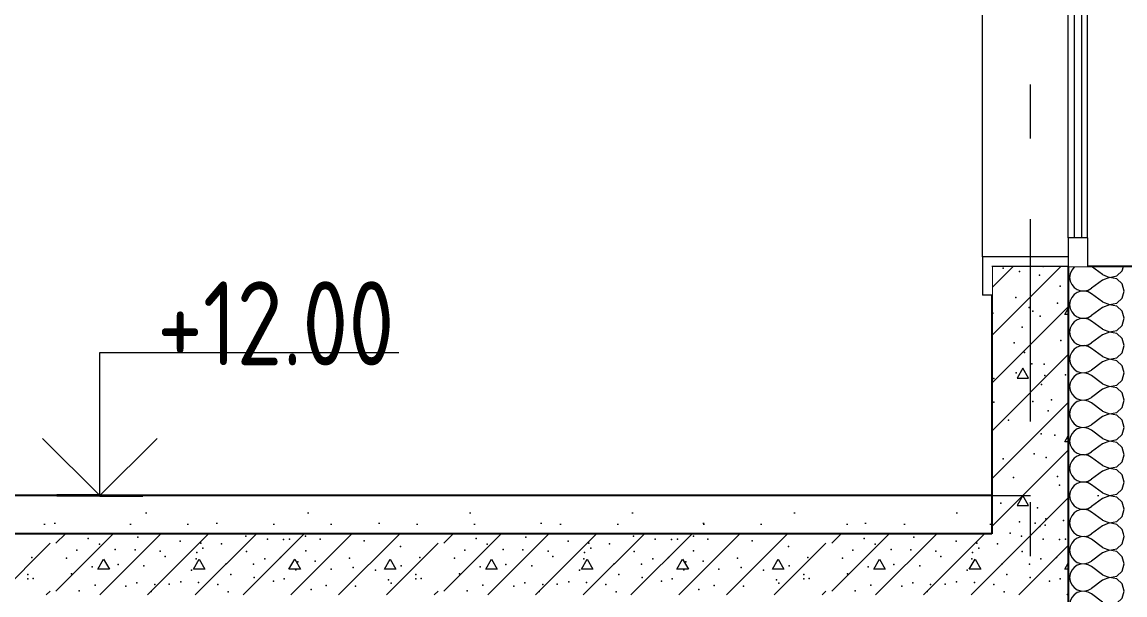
# Model space of a CAD drawing. Header units: millimetres. Extents: x 18162 to 7085488, y 72188 to 247925.
# Drawn here: x 3680691 to 3683577, y 106858 to 108358 of the extents above; entities that cross this region are included whole.
import ezdxf
from ezdxf.enums import TextEntityAlignment as Align

# ---------------------------------------------------------------- set-up
doc = ezdxf.new("R2010")
doc.units = ezdxf.units.MM
doc.header["$MEASUREMENT"] = 0
for name, pattern in [('Dot & Dashed', [670.277762, 317.5, -176.388889, 0, -176.388874]), ('Double Dashed', [1093.611073, 529.166651, -211.666656, 141.111112, -211.666656]), ('Wipeout_Contour', [1000, 0, -1000])]:
    doc.linetypes.add(name, pattern=pattern)
for name, color, linetype in [('Archicad Windows', 7, 'Continuous'), ('Structural - Bearing', 7, 'Continuous'), ('Structural - Grid', 7, 'Continuous')]:
    doc.layers.add(name, color=color, linetype=linetype)
doc.styles.add('GENERATED_STYLE_3', font='', dxfattribs={"width": 0.8})
doc.styles.get('GENERATED_STYLE_3').set_extended_font_data('ISOCPEUR MON')
doc.dimstyles.new('GENERATED_STYLE__10', dxfattribs={"dimtxt": 220.000005, "dimasz": 114, "dimexe": 0.18, "dimexo": 762.629951, "dimgap": 0, "dimtad": 1, "dimdec": 0, "dimzin": 0, "dimdsep": 46, "dimtxsty": 'GENERATED_STYLE_3', "dimblk": 'ARROWHEAD_2', "dimblk1": 'ARROWHEAD_2', "dimblk2": 'ARROWHEAD_2', "dimcen": 0.09, "dimclrd": 13, "dimclre": 13, "dimclrt": 13, "dimadec": 0, "dimazin": 0, "dimtfac": 1, "dimtdec": 4, "dimtmove": 0, "dimatfit": 3, "dimfxl": 1, "dimtolj": 1, "dimtzin": 0, "dimarcsym": 0})
doc.dimstyles.new('GENERATED_STYLE__9', dxfattribs={"dimtxt": 220.000005, "dimasz": 114, "dimexe": 0.18, "dimexo": 312.629951, "dimgap": 0, "dimtad": 1, "dimdec": 0, "dimzin": 0, "dimdsep": 46, "dimtxsty": 'GENERATED_STYLE_3', "dimblk": 'ARROWHEAD_2', "dimblk1": 'ARROWHEAD_2', "dimblk2": 'ARROWHEAD_2', "dimcen": 0.09, "dimclrd": 13, "dimclre": 13, "dimclrt": 13, "dimadec": 0, "dimazin": 0, "dimtfac": 1, "dimtdec": 4, "dimtmove": 0, "dimatfit": 3, "dimfxl": 1, "dimtolj": 1, "dimtzin": 0, "dimarcsym": 0})

# ---------------------------------------------------------------- blocks, each defined once
blk = doc.blocks.new('*X788', base_point=(3761974.7, 95118))
at = {"layer": 'Structural - Bearing', "color": 7, "linetype": 'Continuous', "lineweight": 9}
for p, q in [((3683447.5, 107018), (3683452.4, 107014.6)), ((3683452.4, 107014.6), (3683461.7, 107011.5)), ((3683461.7, 107011.5), (3683471.5, 107011)), ((3683471.5, 107011), (3683481.1, 107013.2)), ((3683481.1, 107013.2), (3683489.8, 107018)), ((3683575.5, 107010.9), (3683573.5, 107018)), ((3683434, 106984.9), (3683432.6, 106975.1)), ((3683438, 106993.9), (3683434, 106984.9)), ((3683444.2, 107001.5), (3683438, 106993.9)), ((3683452.4, 107007.1), (3683444.2, 107001.5)), ((3683461.7, 107010.2), (3683452.4, 107007.1)), ((3683471.5, 107010.7), (3683461.7, 107010.2)), ((3683481.1, 107008.5), (3683471.5, 107010.7)), ((3683489.8, 107003.7), (3683481.1, 107008.5)), ((3683518.3, 106982.3), (3683489.8, 107003.7)), ((3683555.7, 106978.9), (3683570.1, 106992.1)), ((3683570.1, 106992.1), (3683575.5, 107010.9)), ((3683432.6, 106975.1), (3683434, 106965.4)), ((3683434, 106965.4), (3683438, 106956.4)), ((3683438, 106956.4), (3683444.2, 106948.8)), ((3683518.3, 106968), (3683489.8, 106946.6)), ((3683518.3, 106982.3), (3683536.6, 106975.3)), ((3683536.6, 106975), (3683518.3, 106968)), ((3683536.6, 106975.3), (3683555.7, 106978.9)), ((3683555.7, 106971.4), (3683536.6, 106975)), ((3683570.1, 106958.2), (3683555.7, 106971.4)), ((3683575.5, 106939.4), (3683570.1, 106958.2)), ((3683444.2, 106930.1), (3683438, 106922.5)), ((3683444.2, 106948.8), (3683452.4, 106943.2)), ((3683452.4, 106935.7), (3683444.2, 106930.1)), ((3683452.4, 106943.2), (3683461.7, 106940.1)), ((3683461.7, 106938.8), (3683452.4, 106935.7)), ((3683461.7, 106940.1), (3683471.5, 106939.6)), ((3683471.5, 106939.3), (3683461.7, 106938.8)), ((3683471.5, 106939.6), (3683481.1, 106941.8)), ((3683481.1, 106937.1), (3683471.5, 106939.3)), ((3683481.1, 106941.8), (3683489.8, 106946.6)), ((3683489.8, 106932.3), (3683481.1, 106937.1)), ((3683518.3, 106910.9), (3683489.8, 106932.3)), ((3683570.1, 106920.7), (3683575.5, 106939.4)), ((3683434, 106913.5), (3683432.6, 106903.7)), ((3683432.6, 106903.7), (3683434, 106894)), ((3683438, 106922.5), (3683434, 106913.5)), ((3683518.3, 106896.6), (3683489.8, 106875.1)), ((3683518.3, 106910.9), (3683536.6, 106903.9)), ((3683536.6, 106903.6), (3683518.3, 106896.6)), ((3683536.6, 106903.9), (3683555.7, 106907.5)), ((3683555.7, 106900), (3683536.6, 106903.6)), ((3683555.7, 106907.5), (3683570.1, 106920.7)), ((3683570.1, 106886.8), (3683555.7, 106900)), ((3683434, 106894), (3683438, 106884.9)), ((3683438, 106884.9), (3683444.2, 106877.4)), ((3683444.2, 106877.4), (3683452.4, 106871.8)), ((3683452.4, 106871.8), (3683461.7, 106868.6)), ((3683461.7, 106867.4), (3683452.4, 106864.2)), ((3683461.7, 106868.6), (3683471.5, 106868.2)), ((3683471.5, 106867.9), (3683461.7, 106867.4)), ((3683471.5, 106868.2), (3683481.1, 106870.4)), ((3683481.1, 106865.6), (3683471.5, 106867.9)), ((3683481.1, 106870.4), (3683489.8, 106875.1)), ((3683575.5, 106868), (3683570.1, 106886.8)), ((3683570.1, 106849.2), (3683575.5, 106868)), ((3683434, 106842.1), (3683432.6, 106832.3)), ((3683438, 106851.1), (3683434, 106842.1)), ((3683444.2, 106858.7), (3683438, 106851.1)), ((3683452.4, 106864.2), (3683444.2, 106858.7)), ((3683489.8, 106860.9), (3683481.1, 106865.6)), ((3683518.3, 106839.4), (3683489.8, 106860.9)), ((3683518.3, 106839.4), (3683536.6, 106832.4)), ((3683555.7, 106836.1), (3683570.1, 106849.2)), ((3683432.6, 106832.3), (3683434, 106822.5)), ((3683434, 106822.5), (3683438, 106813.5)), ((3683438, 106813.5), (3683444.2, 106805.9)), ((3683518.3, 106825.1), (3683489.8, 106803.7)), ((3683536.6, 106832.1), (3683518.3, 106825.1)), ((3683536.6, 106832.4), (3683555.7, 106836.1)), ((3683555.7, 106828.5), (3683536.6, 106832.1)), ((3683570.1, 106815.4), (3683555.7, 106828.5)), ((3683575.5, 106796.6), (3683570.1, 106815.4)), ((3683444.2, 106787.2), (3683438, 106779.6)), ((3683444.2, 106805.9), (3683452.4, 106800.3)), ((3683452.4, 106792.8), (3683444.2, 106787.2)), ((3683452.4, 106800.3), (3683461.7, 106797.2)), ((3683461.7, 106796), (3683452.4, 106792.8)), ((3683461.7, 106797.2), (3683471.5, 106796.7)), ((3683471.5, 106796.4), (3683461.7, 106796)), ((3683471.5, 106796.7), (3683481.1, 106799)), ((3683481.1, 106794.2), (3683471.5, 106796.4)), ((3683481.1, 106799), (3683489.8, 106803.7)), ((3683489.8, 106789.4), (3683481.1, 106794.2)), ((3683518.3, 106768), (3683489.8, 106789.4)), ((3683570.1, 106777.8), (3683575.5, 106796.6)), ((3683434, 106770.6), (3683432.6, 106760.9)), ((3683432.6, 106760.9), (3683434, 106751.1)), ((3683438, 106779.6), (3683434, 106770.6)), ((3683518.3, 106753.7), (3683489.8, 106732.3)), ((3683518.3, 106768), (3683536.6, 106761)), ((3683536.6, 106760.7), (3683518.3, 106753.7)), ((3683536.6, 106761), (3683555.7, 106764.6)), ((3683555.7, 106757.1), (3683536.6, 106760.7)), ((3683555.7, 106764.6), (3683570.1, 106777.8)), ((3683570.1, 106743.9), (3683555.7, 106757.1)), ((3683434, 106751.1), (3683438, 106742.1)), ((3683438, 106742.1), (3683444.2, 106734.5)), ((3683444.2, 106734.5), (3683452.4, 106728.9)), ((3683452.4, 106728.9), (3683461.7, 106725.8)), ((3683461.7, 106724.5), (3683452.4, 106721.4)), ((3683461.7, 106725.8), (3683471.5, 106725.3)), ((3683471.5, 106725), (3683461.7, 106724.5)), ((3683471.5, 106725.3), (3683481.1, 106727.5)), ((3683481.1, 106722.8), (3683471.5, 106725)), ((3683481.1, 106727.5), (3683489.8, 106732.3)), ((3683489.8, 106718), (3683481.1, 106722.8)), ((3683575.5, 106725.1), (3683570.1, 106743.9)), ((3683570.1, 106706.4), (3683575.5, 106725.1)), ((3683434, 106699.2), (3683432.6, 106689.4)), ((3683438, 106708.2), (3683434, 106699.2)), ((3683444.2, 106715.8), (3683438, 106708.2)), ((3683452.4, 106721.4), (3683444.2, 106715.8)), ((3683518.3, 106696.6), (3683489.8, 106718)), ((3683518.3, 106696.6), (3683536.6, 106689.6)), ((3683555.7, 106693.2), (3683570.1, 106706.4)), ((3683432.6, 106689.4), (3683434, 106679.7)), ((3683434, 106679.7), (3683438, 106670.7)), ((3683438, 106670.7), (3683444.2, 106663.1)), ((3683518.3, 106682.3), (3683489.8, 106660.9)), ((3683536.6, 106689.3), (3683518.3, 106682.3)), ((3683536.6, 106689.6), (3683555.7, 106693.2)), ((3683555.7, 106685.7), (3683536.6, 106689.3)), ((3683570.1, 106672.5), (3683555.7, 106685.7)), ((3683575.5, 106653.7), (3683570.1, 106672.5)), ((3683438, 106636.8), (3683434, 106627.8)), ((3683444.2, 106644.4), (3683438, 106636.8)), ((3683444.2, 106663.1), (3683452.4, 106657.5)), ((3683452.4, 106650), (3683444.2, 106644.4)), ((3683452.4, 106657.5), (3683461.7, 106654.3)), ((3683461.7, 106653.1), (3683452.4, 106650)), ((3683461.7, 106654.3), (3683471.5, 106653.9)), ((3683471.5, 106653.6), (3683461.7, 106653.1)), ((3683471.5, 106653.9), (3683481.1, 106656.1)), ((3683481.1, 106651.3), (3683471.5, 106653.6)), ((3683481.1, 106656.1), (3683489.8, 106660.9)), ((3683489.8, 106646.6), (3683481.1, 106651.3)), ((3683518.3, 106625.1), (3683489.8, 106646.6)), ((3683570.1, 106634.9), (3683575.5, 106653.7)), ((3683434, 106627.8), (3683432.6, 106618)), ((3683432.6, 106618), (3683434, 106608.2)), ((3683434, 106608.2), (3683438, 106599.2)), ((3683518.3, 106610.9), (3683489.8, 106589.4)), ((3683518.3, 106625.1), (3683536.6, 106618.2)), ((3683536.6, 106617.9), (3683518.3, 106610.9)), ((3683536.6, 106618.2), (3683555.7, 106621.8)), ((3683555.7, 106614.2), (3683536.6, 106617.9)), ((3683555.7, 106621.8), (3683570.1, 106634.9)), ((3683570.1, 106601.1), (3683555.7, 106614.2)), ((3683438, 106599.2), (3683444.2, 106591.6)), ((3683444.2, 106591.6), (3683452.4, 106586.1)), ((3683452.4, 106578.5), (3683444.2, 106572.9)), ((3683452.4, 106586.1), (3683461.7, 106582.9)), ((3683461.7, 106581.7), (3683452.4, 106578.5)), ((3683461.7, 106582.9), (3683471.5, 106582.4)), ((3683471.5, 106582.1), (3683461.7, 106581.7)), ((3683471.5, 106582.4), (3683481.1, 106584.7)), ((3683481.1, 106579.9), (3683471.5, 106582.1)), ((3683481.1, 106584.7), (3683489.8, 106589.4)), ((3683489.8, 106575.1), (3683481.1, 106579.9)), ((3683575.5, 106582.3), (3683570.1, 106601.1)), ((3683570.1, 106563.5), (3683575.5, 106582.3)), ((3683434, 106556.3), (3683432.6, 106546.6)), ((3683438, 106565.4), (3683434, 106556.3)), ((3683444.2, 106572.9), (3683438, 106565.4)), ((3683518.3, 106553.7), (3683489.8, 106575.1)), ((3683518.3, 106553.7), (3683536.6, 106546.7)), ((3683536.6, 106546.7), (3683555.7, 106550.3)), ((3683555.7, 106550.3), (3683570.1, 106563.5)), ((3683432.6, 106546.6), (3683434, 106536.8)), ((3683434, 106536.8), (3683438, 106527.8)), ((3683438, 106527.8), (3683444.2, 106520.2)), ((3683518.3, 106539.4), (3683489.8, 106518)), ((3683536.6, 106546.4), (3683518.3, 106539.4)), ((3683555.7, 106542.8), (3683536.6, 106546.4)), ((3683570.1, 106529.6), (3683555.7, 106542.8)), ((3683575.5, 106510.9), (3683570.1, 106529.6)), ((3683438, 106493.9), (3683434, 106484.9)), ((3683444.2, 106501.5), (3683438, 106493.9)), ((3683444.2, 106520.2), (3683452.4, 106514.6)), ((3683452.4, 106507.1), (3683444.2, 106501.5)), ((3683452.4, 106514.6), (3683461.7, 106511.5)), ((3683461.7, 106510.2), (3683452.4, 106507.1)), ((3683461.7, 106511.5), (3683471.5, 106511)), ((3683471.5, 106510.7), (3683461.7, 106510.2)), ((3683471.5, 106511), (3683481.1, 106513.2)), ((3683481.1, 106508.5), (3683471.5, 106510.7)), ((3683481.1, 106513.2), (3683489.8, 106518)), ((3683489.8, 106503.7), (3683481.1, 106508.5)), ((3683518.3, 106482.3), (3683489.8, 106503.7)), ((3683555.7, 106478.9), (3683570.1, 106492.1)), ((3683570.1, 106492.1), (3683575.5, 106510.9)), ((3683434, 106484.9), (3683432.6, 106475.1)), ((3683432.6, 106475.1), (3683434, 106465.4)), ((3683434, 106465.4), (3683438, 106456.4)), ((3683518.3, 106468), (3683489.8, 106446.6)), ((3683518.3, 106482.3), (3683536.6, 106475.3)), ((3683536.6, 106475), (3683518.3, 106468)), ((3683536.6, 106475.3), (3683555.7, 106478.9)), ((3683555.7, 106471.4), (3683536.6, 106475)), ((3683570.1, 106458.2), (3683555.7, 106471.4)), ((3683438, 106456.4), (3683444.2, 106448.8)), ((3683444.2, 106448.8), (3683452.4, 106443.2)), ((3683452.4, 106435.7), (3683444.2, 106430.1)), ((3683452.4, 106443.2), (3683461.7, 106440.1)), ((3683461.7, 106438.8), (3683452.4, 106435.7)), ((3683461.7, 106440.1), (3683471.5, 106439.6)), ((3683471.5, 106439.3), (3683461.7, 106438.8)), ((3683471.5, 106439.6), (3683481.1, 106441.8)), ((3683481.1, 106437.1), (3683471.5, 106439.3)), ((3683481.1, 106441.8), (3683489.8, 106446.6)), ((3683489.8, 106432.3), (3683481.1, 106437.1)), ((3683575.5, 106439.4), (3683570.1, 106458.2)), ((3683570.1, 106420.7), (3683575.5, 106439.4)), ((3683438, 106422.5), (3683436, 106418)), ((3683444.2, 106430.1), (3683438, 106422.5)), ((3683508.8, 106418), (3683489.8, 106432.3)), ((3683567.2, 106418), (3683570.1, 106420.7))]:
    blk.add_line(p, q, dxfattribs=at)
blk = doc.blocks.new('*X801', base_point=(3761974.7, 95118))
at = {"layer": 'Structural - Bearing', "color": 7, "linetype": 'Continuous', "lineweight": 9}
for p, q in [((3683438, 107708.2), (3683434, 107699.2)), ((3683444.2, 107715.8), (3683438, 107708.2)), ((3683447.5, 107718), (3683444.2, 107715.8)), ((3683518.3, 107696.6), (3683489.8, 107718)), ((3683555.7, 107693.2), (3683570.1, 107706.4)), ((3683570.1, 107706.4), (3683573.5, 107718)), ((3683434, 107699.2), (3683432.6, 107689.4)), ((3683432.6, 107689.4), (3683434, 107679.7)), ((3683434, 107679.7), (3683438, 107670.7)), ((3683518.3, 107682.3), (3683489.8, 107660.9)), ((3683518.3, 107696.6), (3683536.6, 107689.6)), ((3683536.6, 107689.3), (3683518.3, 107682.3)), ((3683536.6, 107689.6), (3683555.7, 107693.2)), ((3683555.7, 107685.7), (3683536.6, 107689.3)), ((3683570.1, 107672.5), (3683555.7, 107685.7)), ((3683438, 107670.7), (3683444.2, 107663.1)), ((3683444.2, 107663.1), (3683452.4, 107657.5)), ((3683452.4, 107650), (3683444.2, 107644.4)), ((3683452.4, 107657.5), (3683461.7, 107654.3)), ((3683461.7, 107653.1), (3683452.4, 107650)), ((3683461.7, 107654.3), (3683471.5, 107653.9)), ((3683471.5, 107653.6), (3683461.7, 107653.1)), ((3683471.5, 107653.9), (3683481.1, 107656.1)), ((3683481.1, 107651.3), (3683471.5, 107653.6)), ((3683481.1, 107656.1), (3683489.8, 107660.9)), ((3683489.8, 107646.6), (3683481.1, 107651.3)), ((3683518.3, 107625.1), (3683489.8, 107646.6)), ((3683575.5, 107653.7), (3683570.1, 107672.5)), ((3683570.1, 107634.9), (3683575.5, 107653.7)), ((3683434, 107627.8), (3683432.6, 107618)), ((3683432.6, 107618), (3683434, 107608.2)), ((3683438, 107636.8), (3683434, 107627.8)), ((3683444.2, 107644.4), (3683438, 107636.8)), ((3683518.3, 107625.1), (3683536.6, 107618.2)), ((3683536.6, 107617.9), (3683518.3, 107610.9)), ((3683536.6, 107618.2), (3683555.7, 107621.8)), ((3683555.7, 107614.2), (3683536.6, 107617.9)), ((3683555.7, 107621.8), (3683570.1, 107634.9)), ((3683434, 107608.2), (3683438, 107599.2)), ((3683438, 107599.2), (3683444.2, 107591.6)), ((3683444.2, 107591.6), (3683452.4, 107586.1)), ((3683481.1, 107584.7), (3683489.8, 107589.4)), ((3683518.3, 107610.9), (3683489.8, 107589.4)), ((3683570.1, 107601.1), (3683555.7, 107614.2)), ((3683575.5, 107582.3), (3683570.1, 107601.1)), ((3683438, 107565.4), (3683434, 107556.3)), ((3683444.2, 107572.9), (3683438, 107565.4)), ((3683452.4, 107578.5), (3683444.2, 107572.9)), ((3683452.4, 107586.1), (3683461.7, 107582.9)), ((3683461.7, 107581.7), (3683452.4, 107578.5)), ((3683461.7, 107582.9), (3683471.5, 107582.4)), ((3683471.5, 107582.1), (3683461.7, 107581.7)), ((3683471.5, 107582.4), (3683481.1, 107584.7)), ((3683481.1, 107579.9), (3683471.5, 107582.1)), ((3683489.8, 107575.1), (3683481.1, 107579.9)), ((3683518.3, 107553.7), (3683489.8, 107575.1)), ((3683555.7, 107550.3), (3683570.1, 107563.5)), ((3683570.1, 107563.5), (3683575.5, 107582.3)), ((3683434, 107556.3), (3683432.6, 107546.6)), ((3683432.6, 107546.6), (3683434, 107536.8)), ((3683434, 107536.8), (3683438, 107527.8)), ((3683518.3, 107539.4), (3683489.8, 107518)), ((3683518.3, 107553.7), (3683536.6, 107546.7)), ((3683536.6, 107546.4), (3683518.3, 107539.4)), ((3683536.6, 107546.7), (3683555.7, 107550.3)), ((3683555.7, 107542.8), (3683536.6, 107546.4)), ((3683570.1, 107529.6), (3683555.7, 107542.8)), ((3683438, 107527.8), (3683444.2, 107520.2)), ((3683444.2, 107520.2), (3683452.4, 107514.6)), ((3683452.4, 107507.1), (3683444.2, 107501.5)), ((3683452.4, 107514.6), (3683461.7, 107511.5)), ((3683461.7, 107510.2), (3683452.4, 107507.1)), ((3683461.7, 107511.5), (3683471.5, 107511)), ((3683471.5, 107510.7), (3683461.7, 107510.2)), ((3683471.5, 107511), (3683481.1, 107513.2)), ((3683481.1, 107508.5), (3683471.5, 107510.7)), ((3683481.1, 107513.2), (3683489.8, 107518)), ((3683489.8, 107503.7), (3683481.1, 107508.5)), ((3683518.3, 107482.3), (3683489.8, 107503.7)), ((3683575.5, 107510.9), (3683570.1, 107529.6)), ((3683570.1, 107492.1), (3683575.5, 107510.9)), ((3683434, 107484.9), (3683432.6, 107475.1)), ((3683432.6, 107475.1), (3683434, 107465.4)), ((3683438, 107493.9), (3683434, 107484.9)), ((3683444.2, 107501.5), (3683438, 107493.9)), ((3683518.3, 107482.3), (3683536.6, 107475.3)), ((3683536.6, 107475), (3683518.3, 107468)), ((3683536.6, 107475.3), (3683555.7, 107478.9)), ((3683555.7, 107471.4), (3683536.6, 107475)), ((3683555.7, 107478.9), (3683570.1, 107492.1)), ((3683434, 107465.4), (3683438, 107456.4)), ((3683438, 107456.4), (3683444.2, 107448.8)), ((3683444.2, 107448.8), (3683452.4, 107443.2)), ((3683481.1, 107441.8), (3683489.8, 107446.6)), ((3683518.3, 107468), (3683489.8, 107446.6)), ((3683570.1, 107458.2), (3683555.7, 107471.4)), ((3683575.5, 107439.4), (3683570.1, 107458.2)), ((3683438, 107422.5), (3683434, 107413.5)), ((3683444.2, 107430.1), (3683438, 107422.5)), ((3683452.4, 107435.7), (3683444.2, 107430.1)), ((3683452.4, 107443.2), (3683461.7, 107440.1)), ((3683461.7, 107438.8), (3683452.4, 107435.7)), ((3683461.7, 107440.1), (3683471.5, 107439.6)), ((3683471.5, 107439.3), (3683461.7, 107438.8)), ((3683471.5, 107439.6), (3683481.1, 107441.8)), ((3683481.1, 107437.1), (3683471.5, 107439.3)), ((3683489.8, 107432.3), (3683481.1, 107437.1)), ((3683518.3, 107410.9), (3683489.8, 107432.3)), ((3683555.7, 107407.5), (3683570.1, 107420.7)), ((3683570.1, 107420.7), (3683575.5, 107439.4)), ((3683434, 107413.5), (3683432.6, 107403.7)), ((3683432.6, 107403.7), (3683434, 107394)), ((3683434, 107394), (3683438, 107384.9)), ((3683518.3, 107396.6), (3683489.8, 107375.1)), ((3683518.3, 107410.9), (3683536.6, 107403.9)), ((3683536.6, 107403.6), (3683518.3, 107396.6)), ((3683536.6, 107403.9), (3683555.7, 107407.5)), ((3683555.7, 107400), (3683536.6, 107403.6)), ((3683570.1, 107386.8), (3683555.7, 107400)), ((3683575.5, 107368), (3683570.1, 107386.8)), ((3683438, 107384.9), (3683444.2, 107377.4)), ((3683444.2, 107358.7), (3683438, 107351.1)), ((3683444.2, 107377.4), (3683452.4, 107371.8)), ((3683452.4, 107364.2), (3683444.2, 107358.7)), ((3683452.4, 107371.8), (3683461.7, 107368.6)), ((3683461.7, 107367.4), (3683452.4, 107364.2)), ((3683461.7, 107368.6), (3683471.5, 107368.2)), ((3683471.5, 107367.9), (3683461.7, 107367.4)), ((3683471.5, 107368.2), (3683481.1, 107370.4)), ((3683481.1, 107365.6), (3683471.5, 107367.9)), ((3683481.1, 107370.4), (3683489.8, 107375.1)), ((3683489.8, 107360.9), (3683481.1, 107365.6)), ((3683518.3, 107339.4), (3683489.8, 107360.9)), ((3683570.1, 107349.2), (3683575.5, 107368)), ((3683434, 107342.1), (3683432.6, 107332.3)), ((3683432.6, 107332.3), (3683434, 107322.5)), ((3683438, 107351.1), (3683434, 107342.1)), ((3683518.3, 107339.4), (3683536.6, 107332.4)), ((3683536.6, 107332.1), (3683518.3, 107325.1)), ((3683536.6, 107332.4), (3683555.7, 107336.1)), ((3683555.7, 107328.5), (3683536.6, 107332.1)), ((3683555.7, 107336.1), (3683570.1, 107349.2)), ((3683434, 107322.5), (3683438, 107313.5)), ((3683438, 107313.5), (3683444.2, 107305.9)), ((3683444.2, 107305.9), (3683452.4, 107300.3)), ((3683452.4, 107300.3), (3683461.7, 107297.2)), ((3683481.1, 107299), (3683489.8, 107303.7)), ((3683518.3, 107325.1), (3683489.8, 107303.7)), ((3683570.1, 107315.4), (3683555.7, 107328.5)), ((3683575.5, 107296.6), (3683570.1, 107315.4)), ((3683438, 107279.6), (3683434, 107270.6)), ((3683444.2, 107287.2), (3683438, 107279.6)), ((3683452.4, 107292.8), (3683444.2, 107287.2)), ((3683461.7, 107296), (3683452.4, 107292.8)), ((3683461.7, 107297.2), (3683471.5, 107296.7)), ((3683471.5, 107296.4), (3683461.7, 107296)), ((3683471.5, 107296.7), (3683481.1, 107299)), ((3683481.1, 107294.2), (3683471.5, 107296.4)), ((3683489.8, 107289.4), (3683481.1, 107294.2)), ((3683518.3, 107268), (3683489.8, 107289.4)), ((3683555.7, 107264.6), (3683570.1, 107277.8)), ((3683570.1, 107277.8), (3683575.5, 107296.6)), ((3683434, 107270.6), (3683432.6, 107260.9)), ((3683432.6, 107260.9), (3683434, 107251.1)), ((3683434, 107251.1), (3683438, 107242.1)), ((3683518.3, 107253.7), (3683489.8, 107232.3)), ((3683518.3, 107268), (3683536.6, 107261)), ((3683536.6, 107260.7), (3683518.3, 107253.7)), ((3683536.6, 107261), (3683555.7, 107264.6)), ((3683555.7, 107257.1), (3683536.6, 107260.7)), ((3683570.1, 107243.9), (3683555.7, 107257.1)), ((3683575.5, 107225.1), (3683570.1, 107243.9)), ((3683438, 107242.1), (3683444.2, 107234.5)), ((3683444.2, 107215.8), (3683438, 107208.2)), ((3683444.2, 107234.5), (3683452.4, 107228.9)), ((3683452.4, 107221.4), (3683444.2, 107215.8)), ((3683452.4, 107228.9), (3683461.7, 107225.8)), ((3683461.7, 107224.5), (3683452.4, 107221.4)), ((3683461.7, 107225.8), (3683471.5, 107225.3)), ((3683471.5, 107225), (3683461.7, 107224.5)), ((3683471.5, 107225.3), (3683481.1, 107227.5)), ((3683481.1, 107222.8), (3683471.5, 107225)), ((3683481.1, 107227.5), (3683489.8, 107232.3)), ((3683489.8, 107218), (3683481.1, 107222.8)), ((3683518.3, 107196.6), (3683489.8, 107218)), ((3683570.1, 107206.4), (3683575.5, 107225.1)), ((3683434, 107199.2), (3683432.6, 107189.4)), ((3683432.6, 107189.4), (3683434, 107179.7)), ((3683438, 107208.2), (3683434, 107199.2)), ((3683518.3, 107196.6), (3683536.6, 107189.6)), ((3683536.6, 107189.3), (3683518.3, 107182.3)), ((3683536.6, 107189.6), (3683555.7, 107193.2)), ((3683555.7, 107185.7), (3683536.6, 107189.3)), ((3683555.7, 107193.2), (3683570.1, 107206.4)), ((3683570.1, 107172.5), (3683555.7, 107185.7)), ((3683434, 107179.7), (3683438, 107170.7)), ((3683438, 107170.7), (3683444.2, 107163.1)), ((3683444.2, 107163.1), (3683452.4, 107157.5)), ((3683452.4, 107157.5), (3683461.7, 107154.3)), ((3683471.5, 107153.9), (3683481.1, 107156.1)), ((3683481.1, 107156.1), (3683489.8, 107160.9)), ((3683518.3, 107182.3), (3683489.8, 107160.9)), ((3683575.5, 107153.7), (3683570.1, 107172.5)), ((3683434, 107127.8), (3683432.6, 107118)), ((3683438, 107136.8), (3683434, 107127.8)), ((3683444.2, 107144.4), (3683438, 107136.8)), ((3683452.4, 107150), (3683444.2, 107144.4)), ((3683461.7, 107153.1), (3683452.4, 107150)), ((3683461.7, 107154.3), (3683471.5, 107153.9)), ((3683471.5, 107153.6), (3683461.7, 107153.1)), ((3683481.1, 107151.3), (3683471.5, 107153.6)), ((3683489.8, 107146.6), (3683481.1, 107151.3)), ((3683518.3, 107125.1), (3683489.8, 107146.6)), ((3683555.7, 107121.8), (3683570.1, 107134.9)), ((3683570.1, 107134.9), (3683575.5, 107153.7)), ((3683432.6, 107118), (3683434, 107108.2)), ((3683434, 107108.2), (3683438, 107099.2)), ((3683438, 107099.2), (3683444.2, 107091.6)), ((3683518.3, 107110.9), (3683489.8, 107089.4)), ((3683518.3, 107125.1), (3683536.6, 107118.2)), ((3683536.6, 107117.9), (3683518.3, 107110.9)), ((3683536.6, 107118.2), (3683555.7, 107121.8)), ((3683555.7, 107114.2), (3683536.6, 107117.9)), ((3683570.1, 107101.1), (3683555.7, 107114.2)), ((3683575.5, 107082.3), (3683570.1, 107101.1)), ((3683444.2, 107072.9), (3683438, 107065.4)), ((3683444.2, 107091.6), (3683452.4, 107086.1)), ((3683452.4, 107078.5), (3683444.2, 107072.9)), ((3683452.4, 107086.1), (3683461.7, 107082.9)), ((3683461.7, 107081.7), (3683452.4, 107078.5)), ((3683461.7, 107082.9), (3683471.5, 107082.4)), ((3683471.5, 107082.1), (3683461.7, 107081.7)), ((3683471.5, 107082.4), (3683481.1, 107084.7)), ((3683481.1, 107079.9), (3683471.5, 107082.1)), ((3683481.1, 107084.7), (3683489.8, 107089.4)), ((3683489.8, 107075.1), (3683481.1, 107079.9)), ((3683518.3, 107053.7), (3683489.8, 107075.1)), ((3683570.1, 107063.5), (3683575.5, 107082.3)), ((3683434, 107056.3), (3683432.6, 107046.6)), ((3683432.6, 107046.6), (3683434, 107036.8)), ((3683438, 107065.4), (3683434, 107056.3)), ((3683518.3, 107053.7), (3683536.6, 107046.7)), ((3683536.6, 107046.4), (3683518.3, 107039.4)), ((3683536.6, 107046.7), (3683555.7, 107050.3)), ((3683555.7, 107042.8), (3683536.6, 107046.4)), ((3683555.7, 107050.3), (3683570.1, 107063.5)), ((3683570.1, 107029.6), (3683555.7, 107042.8)), ((3683434, 107036.8), (3683438, 107027.8)), ((3683438, 107027.8), (3683444.2, 107020.2)), ((3683444.2, 107020.2), (3683447.5, 107018)), ((3683518.3, 107039.4), (3683489.8, 107018)), ((3683573.5, 107018), (3683570.1, 107029.6))]:
    blk.add_line(p, q, dxfattribs=at)
blk = doc.blocks.new('*X802', base_point=(3761974.7, 95118))
at = {"layer": 'Structural - Bearing', "color": 7, "linetype": 'Continuous', "lineweight": 9}
for p, q in [((3683229.1, 107662.2), (3683284.8, 107718)), ((3683229.1, 107537.2), (3683409.8, 107718)), ((3683229.1, 107412.2), (3683429.1, 107612.2)), ((3683419.9, 107592.2), (3683429.1, 107607.9)), ((3683429.1, 107592.2), (3683419.9, 107592.2)), ((3683229.1, 107287.2), (3683429.1, 107487.2)), ((3683310, 107451.6), (3683295.1, 107425.5)), ((3683325.2, 107425.5), (3683310, 107451.6)), ((3683295.1, 107425.5), (3683325.2, 107425.5)), ((3683229.1, 107162.2), (3683429.1, 107362.2)), ((3683419.9, 107258.9), (3683429.1, 107274.6)), ((3683429.1, 107258.9), (3683419.9, 107258.9)), ((3683310, 107118.2), (3683429.1, 107237.2)), ((3683229.1, 107037.2), (3683310, 107118.2)), ((3683310, 107118.2), (3683295.1, 107092.2)), ((3683325.2, 107092.2), (3683310, 107118.2)), ((3683334.9, 107018), (3683429.1, 107112.2)), ((3683295.1, 107092.2), (3683325.2, 107092.2))]:
    blk.add_line(p, q, dxfattribs=at)
for p in [(3683259, 107714), (3683301.7, 107704.7), (3683363.1, 107717.9), (3683353.3, 107695.5), (3683407.8, 107666.9), (3683291.4, 107637.1), (3683400.8, 107621.6), (3683231.2, 107595.7), (3683326.6, 107610.5), (3683336.4, 107601), (3683355.2, 107587.5), (3683308.5, 107559.5), (3683287.6, 107517.7), (3683409.9, 107524.2), (3683314.7, 107493.1), (3683333.2, 107463.2), (3683365.6, 107462.2), (3683234.3, 107424.3), (3683292.2, 107439.7), (3683367.7, 107432.3), (3683421.3, 107434.3), (3683359.2, 107408.8), (3683234.3, 107362.4), (3683336.3, 107364.8), (3683384.8, 107369.3), (3683376.5, 107340.1), (3683272.9, 107315.4), (3683357.9, 107279.8), (3683393.5, 107276.7), (3683258.6, 107214.3), (3683339.4, 107227.3), (3683370.8, 107217.5), (3683370.8, 107217.5), (3683286, 107165.4), (3683401.2, 107168.5), (3683405.8, 107145.4), (3683252.8, 107098), (3683348.1, 107086.5), (3683301.1, 107049.7), (3683342.5, 107046.3), (3683368.2, 107041.1), (3683370.3, 107057.1), (3683416.3, 107053), (3683277.3, 107019.9), (3683354.8, 107037)]:
    blk.add_point(p, dxfattribs=at)
blk = doc.blocks.new('*X808', base_point=(3761974.7, 95118))
at = {"layer": 'Structural - Bearing', "color": 7, "linetype": 'Continuous', "lineweight": 9}
for p, q in [((3680779.8, 106993.2), (3680804.6, 107018)), ((3680779.8, 106868.2), (3680929.6, 107018)), ((3680894.6, 106858), (3681054.6, 107018)), ((3681019.6, 106858), (3681179.6, 107018)), ((3681144.6, 106858), (3681304.6, 107018)), ((3681269.6, 106858), (3681429.6, 107018)), ((3681394.6, 106858), (3681554.6, 107018)), ((3681519.6, 106858), (3681679.6, 107018)), ((3681794.9, 106993.2), (3681819.7, 107018)), ((3681794.9, 106868.2), (3681944.7, 107018)), ((3681909.7, 106858), (3682069.7, 107018)), ((3682034.7, 106858), (3682194.7, 107018)), ((3682159.7, 106858), (3682319.7, 107018)), ((3682284.7, 106858), (3682444.7, 107018)), ((3682409.7, 106858), (3682569.7, 107018)), ((3682534.7, 106858), (3682694.7, 107018)), ((3682810, 106993.2), (3682834.9, 107018)), ((3682810, 106868.2), (3682959.9, 107018)), ((3682924.9, 106858), (3683084.9, 107018)), ((3683049.9, 106858), (3683209.9, 107018)), ((3683174.9, 106858), (3683334.9, 107018)), ((3680629.5, 106858), (3680764.7, 106993.2)), ((3681644.6, 106858), (3681779.8, 106993.2)), ((3682659.7, 106858), (3682794.9, 106993.2)), ((3683299.9, 106858), (3683429.1, 106987.2)), ((3680889.7, 106925.5), (3680904.8, 106951.5)), ((3680919.7, 106925.5), (3680889.7, 106925.5)), ((3680904.8, 106951.5), (3680919.7, 106925.5)), ((3681139.7, 106925.5), (3681154.8, 106951.5)), ((3681169.7, 106925.5), (3681139.7, 106925.5)), ((3681154.8, 106951.5), (3681169.7, 106925.5)), ((3681389.7, 106925.5), (3681404.8, 106951.5)), ((3681419.7, 106925.5), (3681389.7, 106925.5)), ((3681404.8, 106951.5), (3681419.7, 106925.5)), ((3681639.7, 106925.5), (3681654.8, 106951.5)), ((3681669.7, 106925.5), (3681639.7, 106925.5)), ((3681654.8, 106951.5), (3681669.7, 106925.5)), ((3681904.8, 106925.5), (3681919.9, 106951.5)), ((3681934.8, 106925.5), (3681904.8, 106925.5)), ((3681919.9, 106951.5), (3681934.8, 106925.5)), ((3682154.8, 106925.5), (3682169.9, 106951.5)), ((3682184.8, 106925.5), (3682154.8, 106925.5)), ((3682169.9, 106951.5), (3682184.8, 106925.5)), ((3682404.8, 106925.5), (3682419.9, 106951.5)), ((3682434.8, 106925.5), (3682404.8, 106925.5)), ((3682419.9, 106951.5), (3682434.8, 106925.5)), ((3682654.8, 106925.5), (3682669.9, 106951.5)), ((3682684.8, 106925.5), (3682654.8, 106925.5)), ((3682669.9, 106951.5), (3682684.8, 106925.5)), ((3682919.9, 106925.5), (3682935, 106951.5)), ((3682949.9, 106925.5), (3682919.9, 106925.5)), ((3682935, 106951.5), (3682949.9, 106925.5)), ((3683169.9, 106925.5), (3683185, 106951.5)), ((3683199.9, 106925.5), (3683169.9, 106925.5)), ((3683185, 106951.5), (3683199.9, 106925.5)), ((3683419.9, 106925.5), (3683429.1, 106941.3)), ((3683429.1, 106925.5), (3683419.9, 106925.5)), ((3680754.5, 106858), (3680764.7, 106868.2)), ((3681769.6, 106858), (3681779.8, 106868.2)), ((3682784.7, 106858), (3682794.9, 106868.2)), ((3683424.9, 106858), (3683429.1, 106862.2))]:
    blk.add_line(p, q, dxfattribs=at)
for p in [(3681276.5, 107012.2), (3681432.7, 107012.3), (3682291.6, 107012.2), (3682447.9, 107012.3), (3683306.7, 107012.2), (3680864.5, 107005.4), (3680893.7, 106990.9), (3680994.5, 107009.2), (3681105.3, 106998.9), (3681159.2, 106993.7), (3681213.3, 106992.2), (3681333.2, 107004.1), (3681375.6, 107003), (3681391, 107004.5), (3681471, 107004.1), (3681586.5, 106999.9), (3681681.5, 106984.5), (3681879.6, 107005.4), (3681908.8, 106990.9), (3682009.7, 107009.2), (3682120.4, 106998.9), (3682174.4, 106993.7), (3682228.4, 106992.2), (3682348.4, 107004.1), (3682390.7, 107003), (3682406.2, 107004.5), (3682486.1, 107004.1), (3682601.6, 106999.9), (3682696.7, 106984.5), (3682894.7, 107005.4), (3682923.9, 106990.9), (3683024.8, 107009.2), (3683135.5, 106998.9), (3683189.5, 106993.7), (3683243.6, 106992.2), (3683363.5, 107004.1), (3683405.8, 107003), (3683421.3, 107004.5), (3680717.3, 106956.4), (3680807.8, 106953.9), (3680834.9, 106975.3), (3680935.2, 106976.7), (3680986.9, 106976.4), (3681052.6, 106972.5), (3681065.5, 106959), (3681148.4, 106969), (3681164.3, 106980.2), (3681278.2, 106972.1), (3681368, 106956.4), (3681433.5, 106973.8), (3681548.1, 106954.5), (3681732.4, 106956.4), (3681822.9, 106953.9), (3681850, 106975.3), (3681950.3, 106976.7), (3682002, 106976.4), (3682067.7, 106972.5), (3682080.6, 106959), (3682163.5, 106969), (3682179.4, 106980.2), (3682293.3, 106972.1), (3682383.1, 106956.4), (3682448.6, 106973.8), (3682563.3, 106954.5), (3682747.6, 106956.4), (3682838.1, 106953.9), (3682865.1, 106975.3), (3682965.4, 106976.7), (3683017.1, 106976.4), (3683082.8, 106972.5), (3683095.7, 106959), (3683178.7, 106969), (3683194.6, 106980.2), (3683308.5, 106972.1), (3683398.3, 106956.4), (3680874.8, 106932), (3680942.4, 106937.8), (3681010, 106934.5), (3681146.5, 106952.6), (3681225.7, 106939.1), (3681297.2, 106938.4), (3681326.8, 106952.6), (3681413.1, 106944.8), (3681458.2, 106946.7), (3681499.8, 106925.5), (3681557.8, 106929.8), (3681683.5, 106934.5), (3681889.9, 106932), (3681957.5, 106937.8), (3682025.1, 106934.5), (3682161.6, 106952.6), (3682240.8, 106939.1), (3682312.3, 106938.4), (3682341.9, 106952.6), (3682428.2, 106944.8), (3682473.3, 106946.7), (3682515, 106925.5), (3682572.9, 106929.8), (3682698.6, 106934.5), (3682905, 106932), (3682972.6, 106937.8), (3683040.3, 106934.5), (3683176.8, 106952.6), (3683255.9, 106939.1), (3683327.4, 106938.4), (3683357, 106952.6), (3680706.6, 106911.8), (3680706.7, 106900.1), (3680720.5, 106901), (3680820.8, 106913.4), (3681134.5, 106922.6), (3681237.9, 106911.4), (3681298.9, 106903.3), (3681377.2, 106900.5), (3681407.9, 106924.2), (3681616.1, 106922.5), (3681650, 106897.8), (3681721.7, 106911.8), (3681721.9, 106900.1), (3681735.6, 106901), (3681835.9, 106913.4), (3682149.6, 106922.6), (3682253.1, 106911.4), (3682314, 106903.3), (3682392.3, 106900.5), (3682423, 106924.2), (3682631.2, 106922.5), (3682665.1, 106897.8), (3682736.8, 106911.8), (3682737, 106900.1), (3682750.8, 106901), (3682851.1, 106913.4), (3683164.8, 106922.6), (3683268.2, 106911.4), (3683329.1, 106903.3), (3683407.5, 106900.5), (3680840.9, 106868.6), (3680882.3, 106884), (3680963.2, 106881.4), (3680992, 106889.5), (3681029.4, 106867), (3681038.7, 106885.6), (3681076.5, 106886.5), (3681106.6, 106892), (3681152.9, 106890.8), (3681204, 106885.3), (3681349.6, 106894.4), (3681447.4, 106872.4), (3681486.8, 106882.5), (3681564.1, 106880.9), (3681656.8, 106888.6), (3681856, 106868.6), (3681897.4, 106884), (3681978.3, 106881.4), (3682007.1, 106889.5), (3682044.5, 106867), (3682053.8, 106885.6), (3682091.7, 106886.5), (3682121.7, 106892), (3682168.1, 106890.8), (3682219.2, 106885.3), (3682364.7, 106894.4), (3682462.5, 106872.4), (3682502, 106882.5), (3682579.2, 106880.9), (3682671.9, 106888.6), (3682871.1, 106868.6), (3682912.6, 106884), (3682993.5, 106881.4), (3683022.2, 106889.5), (3683059.7, 106867), (3683068.9, 106885.6), (3683106.8, 106886.5), (3683136.8, 106892), (3683183.2, 106890.8), (3683234.3, 106885.3), (3683379.9, 106894.4), (3681230.6, 106865.8), (3682245.7, 106865.8), (3683260.9, 106865.8)]:
    blk.add_point(p, dxfattribs=at)
blk = doc.blocks.new('Standard grid marker[361]_3', base_point=(3683329.1, 147118))
at = {"layer": 'Structural - Grid', "color": 13, "linetype": 'Double Dashed', "lineweight": 13}
blk.add_line((3683329.1, 146118), (3683329.1, 88118), dxfattribs=at)
at = {"layer": 'Structural - Grid', "color": 13, "lineweight": 13, "style": 'GENERATED_STYLE_3'}
blk.add_attdef('AC_MarkerText_1', text='', height=250, rotation=360, dxfattribs=at).set_placement((3683329.1, 86943), align=Align.TOP_CENTER)
blk = doc.blocks.new('*D1164', base_point=(3761974.7, 95118))
at = {"color": 13, "linetype": 'Continuous', "lineweight": 13}
for p, q in [((3686648.8, 107018), (3686648.8, 107718)), ((3686761.3, 107018), (3683991.7, 107018)), ((3686648.8, 106418), (3686648.8, 107018)), ((3686761.3, 106418), (3683991.7, 106418)), ((3686648.8, 106344.7), (3686648.8, 106418))]:
    blk.add_line(p, q, dxfattribs=at)
at = {"color": 12, "linetype": 'Continuous', "lineweight": 35}
for p, q in [((3686573.8, 107061.3), (3686723.8, 106974.7)), ((3686573.8, 106461.3), (3686723.8, 106374.7))]:
    blk.add_line(p, q, dxfattribs=at)
at = {"color": 13, "lineweight": 13, "insert": (3686668.7, 106533.6), "char_height": 220, "attachment_point": 7, "rotation": 90, "style": 'GENERATED_STYLE_3'}
blk.add_mtext('\\A1;{\\pql;\\fISOCPEUR MON|b0|i0|c0|p0;\\W0.800000;600}', dxfattribs=at)
blk = doc.blocks.new('ARROWHEAD_2')
at = {"color": 0, "linetype": 'Continuous', "lineweight": 0}
for p, q in [((-0.378, -0.655), (0.378, 0.655)), ((0, 0), (-1, 0))]:
    blk.add_line(p, q, dxfattribs=at)
blk = doc.blocks.new('*D1165', base_point=(3761974.7, 95118))
at = {"color": 13, "linetype": 'Continuous', "lineweight": 13}
for p, q in [((3686648.8, 107718), (3686648.8, 107791.4)), ((3686761.3, 107718), (3683991.7, 107718)), ((3686648.8, 107018), (3686648.8, 107718))]:
    blk.add_line(p, q, dxfattribs=at)
at = {"color": 12, "linetype": 'Continuous', "lineweight": 35}
for p, q in [((3686723.8, 107674.7), (3686573.8, 107761.3)), ((3686573.8, 107061.3), (3686723.8, 106974.7))]:
    blk.add_line(p, q, dxfattribs=at)
at = {"color": 13, "lineweight": 13, "insert": (3686668.7, 107183.6), "char_height": 220, "attachment_point": 7, "rotation": 90, "style": 'GENERATED_STYLE_3'}
blk.add_mtext('\\A1;{\\pql;\\fISOCPEUR MON|b0|i0|c0|p0;\\W0.800000;700}', dxfattribs=at)

msp = doc.modelspace()

# ---------------------------------------------------------------- hatches: boundary and pattern name
at = {"layer": 'Structural - Bearing', "linetype": 'Continuous', "lineweight": 9}
h = msp.add_hatch(dxfattribs=at)
h.set_pattern_fill('Lightweight_Concrete_0003', style=0, pattern_type=2)
h.set_pattern_definition([(0, (3761974.7, 95118), (0, 779.423), [48.75, -401.25]), (0, (3762199.7, 95507.7), (0, 779.423), [48.75, -401.25]), (60, (3761974.7, 95118), (-675, 389.7114), [48.75, -401.25]), (60, (3762424.7, 95118), (-675, 389.7114), [48.75, -401.25]), (120, (3762023.5, 95118), (675, 389.7114), [48.75, -401.25]), (120, (3762473.5, 95118), (675, 389.7114), [48.75, -401.25]), (0, (3761974.73, 95193), (0, 150), [0, -150, 0, -225]), (45, (3762049.73, 95193), (-106.06602, 106.06602), [0, -112.5, 0, -187.5])])
h.paths.add_polyline_path([(3683229.1, 107118), (3678429.1, 107118), (3678429.1, 107018), (3683229.1, 107018)])

# ---------------------------------------------------------------- linework, layer by layer
at = {"color": 13, "linetype": 'Continuous', "lineweight": 13}
for p, q in [((3680894.6, 107118), (3680894.6, 107493)), ((3680894.6, 107493), (3681676.9, 107493)), ((3680894.6, 107118), (3680744.6, 107268)), ((3681044.6, 107268), (3680894.6, 107118))]:
    msp.add_line(p, q, dxfattribs=at)
at = {"color": 8, "linetype": 'Dot & Dashed', "lineweight": 13}
msp.add_line((3658879.3, 107118), (3689916.5, 107118), dxfattribs=at)
at = {"color": 12, "linetype": 'Continuous', "lineweight": 35}
for q in [(3680782.1, 107118), (3681007.1, 107118)]:
    msp.add_line((3680894.6, 107118), q, dxfattribs=at)
at = {"layer": 'Structural - Bearing', "color": 7, "linetype": 'Continuous', "lineweight": 25}
for p, q in [((3683429.1, 107718), (3683429.1, 107018)), ((3683229.1, 107118), (3683229.1, 107018)), ((3683229.1, 107018), (3678429.1, 107018))]:
    msp.add_line(p, q, dxfattribs=at)
at = {"layer": 'Structural - Bearing', "color": 7, "linetype": 'Continuous', "lineweight": 25, "flags": 128}
for points in [[(3683229.1, 107718), (3683229.1, 107643), (3683229.1, 107118)], [(3683679.1, 107718), (3683629.1, 107718), (3683579.1, 107718), (3683479.1, 107718), (3683429.1, 107718)], [(3683229.1, 107118), (3679789.1, 107118), (3679749.1, 107118), (3678429.1, 107118)], [(3683429.1, 107018), (3683429.1, 106858), (3683429.1, 106418)]]:
    msp.add_lwpolyline(points, dxfattribs=at)

# ---------------------------------------------------------------- block references
at = {"layer": 'Structural - Bearing', "lineweight": 0}
for name in ['*X802', '*X801', '*X808', '*X788']:
    msp.add_blockref(name, (3761974.7, 95118), dxfattribs=at)

# ---------------------------------------------------------------- texts
at = {"color": 13, "lineweight": 13, "insert": (3681044.6, 107459.1), "char_height": 220, "attachment_point": 7, "style": 'GENERATED_STYLE_3'}
msp.add_mtext('\\A1;{\\pql;\\fISOCPEUR MON|b0|i0|c0|p0;\\W0.800000;+12.00}', dxfattribs=at)

# ---------------------------------------------------------------- next in the draw order: wipeouts: each hides what was drawn before it
at = {"color": 254, "linetype": 'Wipeout_Contour', "lineweight": 0, "ltscale": 14739616.70554462}
msp.add_wipeout([(3683429.1, 107718), (3683429.1, 107743), (3683229.1, 107743), (3683229.1, 107718)], dxfattribs=at).dxf.layer = 'Archicad Windows'

# ---------------------------------------------------------------- next in the draw order: wipeouts: each hides what was drawn before it
at = {"color": 254, "linetype": 'Wipeout_Contour', "lineweight": 0, "ltscale": 14740119.41630302}
msp.add_wipeout([(3683479.1, 107718), (3683479.1, 107793), (3683429.1, 107793), (3683429.1, 107718)], dxfattribs=at).dxf.layer = 'Archicad Windows'
at = {"color": 254, "linetype": 'Wipeout_Contour', "lineweight": 0, "ltscale": 14739162.51445519}
msp.add_wipeout([(3683204.1, 107743), (3683204.1, 107643), (3683229.1, 107643), (3683229.1, 107743)], dxfattribs=at).dxf.layer = 'Archicad Windows'

# ---------------------------------------------------------------- next in the draw order: linework, layer by layer
at = {"layer": 'Archicad Windows', "color": 7, "linetype": 'Continuous', "lineweight": 9}
for p, q in [((3683204.1, 107743), (3683204.1, 109393)), ((3683429.1, 107793), (3683429.1, 109343)), ((3683444.1, 109343), (3683444.1, 107793)), ((3683464.1, 107793), (3683464.1, 109343)), ((3683479.1, 107793), (3683479.1, 109343)), ((3683479.1, 107793), (3683429.1, 107793)), ((3683479.1, 107793), (3683479.1, 107718)), ((3683204.1, 107743), (3683204.1, 107643)), ((3683429.1, 107718), (3683229.1, 107718)), ((3683229.1, 107643), (3683204.1, 107643))]:
    msp.add_line(p, q, dxfattribs=at)
at = {"layer": 'Archicad Windows', "color": 7, "linetype": 'Continuous', "lineweight": 9, "flags": 128}
for points in [[(3683429.1, 107793), (3683429.1, 107743), (3683429.1, 107718)], [(3683429.1, 107743), (3683229.1, 107743), (3683204.1, 107743)]]:
    msp.add_lwpolyline(points, dxfattribs=at)

# ---------------------------------------------------------------- next in the draw order: block references
at = {"layer": 'Structural - Grid', "color": 13, "linetype": 'Continuous', "lineweight": 13}
msp.add_blockref('Standard grid marker[361]_3', (3683329.1, 147118), dxfattribs=at)

# ---------------------------------------------------------------- next in the draw order: dimensions: what is measured, and where the dimension line sits
at = {"color": 13, "linetype": 'Continuous', "lineweight": 13}
for base, p1, p2, dimstyle, picture, middle in [((3686648.8, 107718), (3683229.1, 107018), (3683679.1, 107718), 'GENERATED_STYLE__9', '*D1165', (3686494.8, 107434.7)), ((3686648.8, 107018), (3683679.1, 106418), (3683229.1, 107018), 'GENERATED_STYLE__10', '*D1164', (3686494.8, 106784.7))]:
    dim = msp.add_linear_dim(base=base, p1=p1, p2=p2, angle=90, dimstyle=dimstyle, dxfattribs=at)
    dim.commit()
    dim.dimension.update_dxf_attribs({"geometry": picture, "text_midpoint": middle, "dimtype": 160, "text_rotation": 90})

doc.saveas('drawing.dxf')
